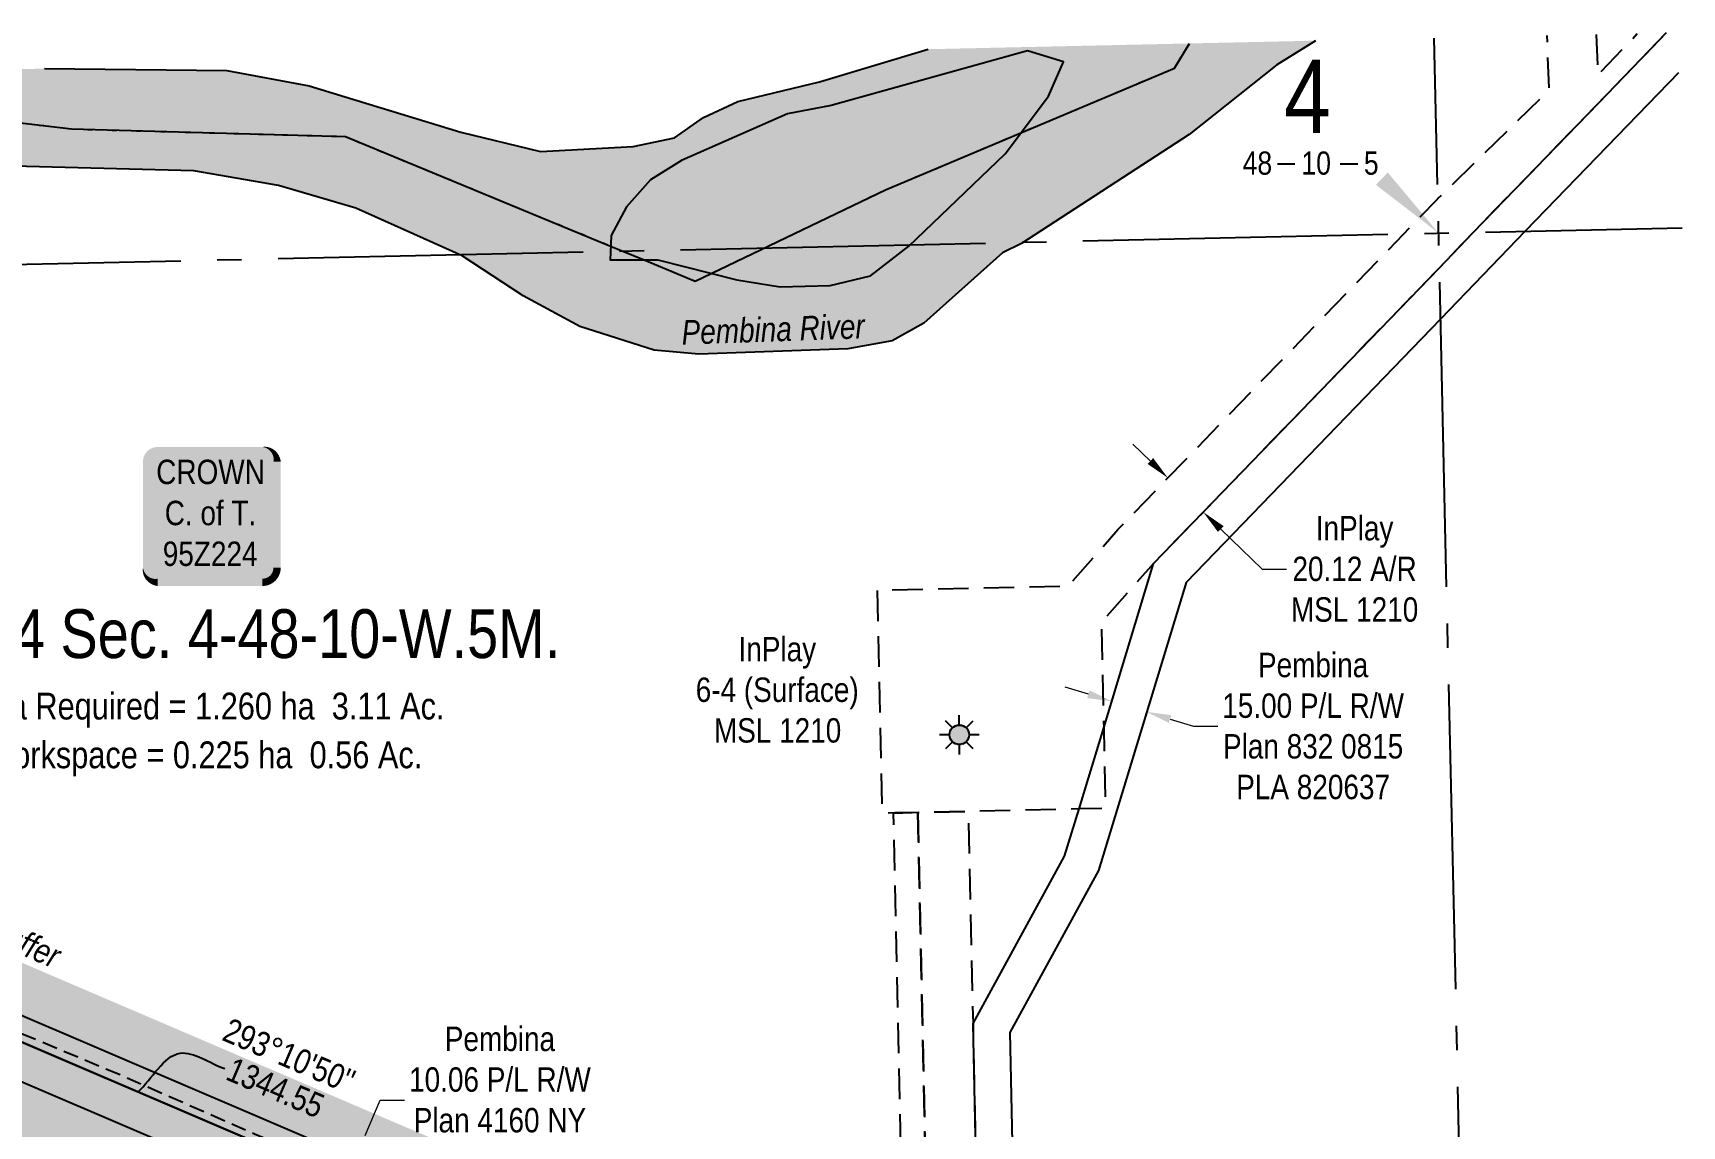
# Model space of a CAD drawing. Extents: x 601495 to 607119, y 5883555 to 5886722.
# Drawn here: x 606290 to 606966, y 5885612 to 5886060 of the extents above; entities that cross this region are included whole.
import ezdxf
from ezdxf.enums import TextEntityAlignment as Align

# ---------------------------------------------------------------- set-up
doc = ezdxf.new("R2010")
doc.units = 0
doc.header["$LTSCALE"] = 5
doc.header["$PDMODE"] = 34
doc.header["$PDSIZE"] = 0.03
for name, pattern in [('foc-ACCESSROAD', [3.75, 2.5, -1.25]), ('foc-FLOWLINE', [3.75, 2.5, -1.25]), ('foc-QUARTERLINE', [33, 25, -3, 2, -3]), ('foc-WHEELTRACKS', [2, 0.4, -1.6]), ('UG_PIPE', [1.875, 1.25, -0.625])]:
    doc.linetypes.add(name, pattern=pattern)
doc.layers.get('Defpoints').update_dxf_attribs({"color": 9})
for name, color, linetype in [('10', 1, 'Continuous'), ('9', 3, 'Continuous'), ('AS-OWNER', 7, 'Continuous'), ('AS-PIPE-UG', 44, 'UG_PIPE'), ('C-SYMBOL', 7, 'Continuous'), ('F-AR', 190, 'foc-ACCESSROAD'), ('F-EZE', 190, 'foc-FLOWLINE'), ('F-RW', 190, 'Continuous'), ('F-WS', 190, 'foc-ACCESSROAD'), ('F-WS-S', 8, 'Continuous'), ('L-AREAREQUIRED', 7, 'Continuous'), ('L-AREAWORK', 5, 'Continuous'), ('L-BD', 7, 'Continuous'), ('L-QSEC', 8, 'foc-QUARTERLINE'), ('L-SECLBL', 7, 'Continuous'), ('P-BUFFER-H 30m', 51, 'Continuous'), ('P-FNC BUFFER-T', 40, 'Continuous'), ('P-PROPOSED', 10, 'Continuous'), ('P-PROPOSED-H', 21, 'Continuous'), ('T-CREEK', 160, 'Continuous'), ('T-WATER-H', 133, 'Continuous'), ('T-WATER-P3', 160, 'foc-WHEELTRACKS'), ('T-WATER-T', 170, 'Continuous')]:
    doc.layers.add(name, color=color, linetype=linetype)
for name, color, linetype, lineweight in [('F-AR-T', 190, 'Continuous', 9), ('F-RW-T', 190, 'Continuous', 9), ('F-WS-T', 190, 'Continuous', 9)]:
    doc.layers.add(name, color=color, linetype=linetype, lineweight=lineweight)
doc.styles.add('100L', font='ARIALN.TTF', dxfattribs={"height": 11})
doc.styles.add('175L', font='ARIALN.TTF', dxfattribs={"height": 20})
doc.styles.add('80', font='ARIALN.TTF', dxfattribs={"height": 10})
doc.styles.add('80CG', font='ARIALN.TTF', dxfattribs={"height": 10})
doc.styles.add('80L', font='ARIALN.TTF', dxfattribs={"height": 10})
doc.styles.add('foc-LtypeFont', font='ARIALN.TTF', dxfattribs={"height": 7.35})
doc.styles.add('SIMPLEX', font='ARIALN.TTF')
doc.linetypes.add('foc-TOPO-flowdirection-NOLINE', pattern='A,0,[">",foc-LtypeFont,S=0.3,R=0,X=0,Y=-0.945],-20,[">",foc-LtypeFont,S=0.3,R=0,X=0,Y=-0.945],0', length=20)
doc.dimstyles.new('Compass 5 000', dxfattribs={"dimscale": 5, "dimtxt": 9, "dimasz": 2, "dimexe": 0.2, "dimexo": 0.0625, "dimgap": 0.5, "dimtad": 0, "dimtih": 1, "dimtoh": 1, "dimzin": 0, "dimdsep": 46, "dimtxsty": '80CG', "dimcen": 0.1, "dimse1": 1, "dimse2": 1, "dimclrd": 256, "dimclrt": 256, "dimaunit": 1, "dimadec": 4, "dimazin": 0, "dimtfac": 0.06, "dimtofl": 0, "dimtmove": 0, "dimatfit": 1, "dimfxl": 0.2, "dimtolj": 1, "dimtzin": 0, "dimlwd": -1, "dimarcsym": 0})

# ---------------------------------------------------------------- blocks, each defined once
blk = doc.blocks.new('L-SECLBL')
at = {"layer": '9', "color": 7}
for p, q in [((-5.08, -27.83), (-12.29, -27.83)), ((20.7, -27.83), (13.5, -27.83))]:
    blk.add_line(p, q, dxfattribs=at)
at = {"layer": '10', "color": 2, "style": 'SIMPLEX'}
blk.add_attdef('SEC', text='', height=30, dxfattribs=at).set_placement((0, 0), align=Align.MIDDLE)
at = {"layer": '10', "color": 5, "style": '80L'}
blk.add_attdef('TWP', text='', height=9.5, dxfattribs=at).set_placement((-14.43, -27.37), align=Align.MIDDLE_RIGHT)
blk.add_attdef('RGE', text='', height=9.5, dxfattribs=at).set_placement((3.62, -27.37), align=Align.MIDDLE_CENTER)
blk.add_attdef('MER', text='', height=9.5, dxfattribs=at).set_placement((23.17, -27.37), align=Align.MIDDLE_LEFT)
blk = doc.blocks.new('*D414')
at = {"layer": 'Defpoints', "color": 0, "transparency": 16777216}
for p in [(606420.79, 5885599.93), (606422.47, 5885599.21), (606416.84, 5885590.68)]:
    blk.add_point(p, dxfattribs=at)
at = {"layer": 'F-RW-T', "transparency": 16777216}
for p, q in [((606426.39, 5885608.41), (606432.58, 5885622.88)), ((606432.58, 5885622.88), (606442.58, 5885622.88)), ((606414.59, 5885580.77), (606410.66, 5885571.57))]:
    blk.add_line(p, q, dxfattribs=at)
for points in [[(606424.86, 5885609.06), (606427.93, 5885607.75), (606422.47, 5885599.21)], [(606413.05, 5885581.42), (606416.12, 5885580.11), (606418.51, 5885589.96)]]:
    blk.add_solid(points, dxfattribs=at)
at = {"layer": 'F-RW-T', "transparency": 16777216, "insert": (606481.66, 5885622.88), "char_height": 10, "attachment_point": 5, "style": '80CG'}
blk.add_mtext('\\A1;Pembina\\P10.06 P/L R/W\\PPlan 4160 NY\\PPLA 2184', dxfattribs=at)
blk = doc.blocks.new('*D415')
at = {"layer": 'Defpoints', "color": 0, "transparency": 16777216}
for p in [(606755.51, 5885877.9), (606753.25, 5885875.56), (606767.73, 5885861.57)]:
    blk.add_point(p, dxfattribs=at)
at = {"layer": 'F-AR-T', "transparency": 16777216}
for p, q in [((606748.32, 5885884.84), (606741.13, 5885891.79)), ((606777.17, 5885856.96), (606794.13, 5885840.57)), ((606794.13, 5885840.57), (606804.13, 5885840.57))]:
    blk.add_line(p, q, dxfattribs=at)
for points in [[(606749.47, 5885886.04), (606747.16, 5885883.65), (606755.51, 5885877.9)], [(606778.33, 5885858.15), (606776.02, 5885855.76), (606769.98, 5885863.91)]]:
    blk.add_solid(points, dxfattribs=at)
at = {"layer": 'F-AR-T', "transparency": 16777216, "insert": (606832.03, 5885840.57), "char_height": 10, "attachment_point": 5, "style": '80CG'}
blk.add_mtext('\\A1;InPlay\\P20.12 A/R\\PMSL 1210', dxfattribs=at)
blk = doc.blocks.new('*U426')
h = blk.add_hatch(color=255)
edge = h.paths.add_edge_path()
edge.add_line((-21.5, -28.5), (21.5, -28.5))
edge.add_arc((21.5, -22.5), 6, 270, 360)
edge.add_line((27.5, -22.5), (27.5, 21))
edge.add_arc((21.5, 21), 6, 0, 90)
edge.add_line((21.5, 27), (-21.5, 27))
edge.add_arc((-21.5, 21), 6, 90, 180)
edge.add_line((-27.5, 21), (-27.5, -22.5))
edge.add_arc((-21.5, -22.5), 6, 180, 270)
at = {"color": 14, "flags": 128}
blk.add_lwpolyline([(-21.5, -28.5, 3, 3, 0), (21.5, -28.5, 3, 3, 0.414214), (27.5, -22.5, 3, 3, 0), (27.5, 21, 3, 0, 0.414214), (21.5, 27, 0, 0, 0), (-21.5, 27, 0, 0, 0.414214), (-27.5, 21, 0, 0, 0), (-27.5, -22.5, 0, 3, 0.414214)], format="xyseb", close=True, dxfattribs=at)
blk.add_lwpolyline([(22.65, -16.25, 0, 7.5, 0), (0, 0, 0, 0, 0)], format="xyseb", dxfattribs=at)
at = {"color": 14, "style": '80'}
blk.add_attdef('ENTER_TEXT_001', (-26.85, -4.92), '', height=10, dxfattribs=at)
blk = doc.blocks.new('GAS')
h = blk.add_hatch(color=255)
h.dxf.hatch_style = 1
edge = h.paths.add_edge_path()
edge.add_arc((0, 0), 0.9, 0, 360)
for p, q in [((0, 0.81), (0, 1.62)), ((-0.81, 0), (-1.62, 0)), ((-0.57, 0.57), (-1.14, 1.14)), ((0.57, 0.57), (1.14, 1.14)), ((1.62, 0), (0.81, 0)), ((-0.57, -0.57), (-1.14, -1.14)), ((0, -0.81), (0, -1.62)), ((1.14, -1.14), (0.57, -0.57))]:
    blk.add_line(p, q)
blk.add_circle((0, 0), 0.8)
blk = doc.blocks.new('*D428')
at = {"layer": 'Defpoints', "color": 0, "transparency": 16777216}
for p in [(606736.19, 5885798.58), (606750.53, 5885794.22), (606746.8, 5885781.97)]:
    blk.add_point(p, dxfattribs=at)
at = {"layer": 'F-RW-T', "transparency": 16777216}
for p, q in [((606722.9, 5885789.23), (606713.33, 5885792.14)), ((606756.37, 5885779.06), (606765.94, 5885776.15)), ((606765.94, 5885776.15), (606775.94, 5885776.15))]:
    blk.add_line(p, q, dxfattribs=at)
for points in [[(606723.38, 5885790.83), (606722.41, 5885787.64), (606732.47, 5885786.33)], [(606756.86, 5885780.66), (606755.89, 5885777.47), (606746.8, 5885781.97)]]:
    blk.add_solid(points, dxfattribs=at)
at = {"layer": 'F-RW-T', "transparency": 16777216, "insert": (606815.03, 5885776.15), "char_height": 10, "attachment_point": 5, "style": '80CG'}
blk.add_mtext('\\A1;Pembina\\P15.00 P/L R/W\\PPlan 832 0815\\PPLA 820637', dxfattribs=at)

msp = doc.modelspace()

# ---------------------------------------------------------------- hatches: boundary and pattern name
at = {"layer": 'P-BUFFER-H 30m'}
h = msp.add_hatch(color=256, dxfattribs=at)
h.dxf.hatch_style = 1
edge = h.paths.add_edge_path()
edge.add_line((606685.606, 5885168.999), (606678.468, 5885491.845))
edge.add_arc((606648.487, 5885491.182), 29.988, 1.2667, 66.81926)
edge.add_line((606660.291, 5885518.749), (606065.276, 5885773.536))
edge.add_line((606065.276, 5885773.536), (606067.094, 5885691.204))
edge.add_line((606067.094, 5885691.204), (606609.203, 5885459.071))
edge.add_line((606609.203, 5885459.071), (606615.651, 5885167.449))
edge.add_line((606615.651, 5885167.449), (606685.606, 5885168.999))
at = {"layer": 'P-PROPOSED-H'}
h = msp.add_hatch(color=256, dxfattribs=at)
h.dxf.hatch_style = 1
h.paths.add_polyline_path([(606066.003, 5885740.603), (606648.487, 5885491.182), (606655.626, 5885168.334), (606645.632, 5885168.113), (606638.757, 5885479.037), (606066.367, 5885724.136)])
at = {"layer": 'T-WATER-H'}
h = msp.add_hatch(color=256, dxfattribs=at)
h.dxf.hatch_style = 1
h.paths.add_polyline_path([(606596.579, 5885956.278), (606617.097, 5885956.8), (606633.642, 5885960.821), (606649.262, 5885972.972), (606688.803, 5886010.823), (606706.5, 5886034.383), (606712.727, 5886048.498), (606697.997, 5886052.934), (606617.39, 5886030.558), (606599.531, 5886027.115), (606556.127, 5886008.101), (606543.329, 5886000.055), (606533.548, 5885989.026), (606527.228, 5885977.261), (606526.929, 5885970.312), (606526.797, 5885967.26), (606546.376, 5885967.291), (606578.79, 5885959.12)], flags=16)
h.paths.add_polyline_path([(606294.938, 5886045.696), (606086.957, 5886041.126), (606199.295, 5886007.206), (606217.588, 5886004.55), (606277.016, 5886005.879), (606356.171, 5886003.791), (606390.916, 5885997.816), (606422.544, 5885988.502), (606466.212, 5885968.992), (606491.152, 5885952.521), (606514.352, 5885939.966), (606544.894, 5885930.277), (606563.135, 5885928.632), (606624.27, 5885930.794), (606642.427, 5885934.13), (606655.477, 5885941.354), (606687.738, 5885970.143), (606695.447, 5885973.976), (606764.162, 5886018.727), (606800.11, 5886047.226), (606815.991, 5886057.147), (606657.148, 5886053.656), (606612.697, 5886040.301), (606579.251, 5886032.258), (606565.123, 5886025.673), (606553.281, 5886017.34), (606536.253, 5886013.789), (606498.258, 5886011.712), (606465.571, 5886019.596), (606403.494, 5886038.657), (606369.698, 5886044.875)])
h.paths.add_polyline_path([(605306.963, 5886023.454), (604966.573, 5886015.727), (604998.009, 5886009.987), (605073.169, 5886002.762), (605195.083, 5886002.701), (605233.22, 5886007.006)])
h = msp.add_hatch(color=256, dxfattribs=at)
h.dxf.hatch_style = 1
h.paths.add_polyline_path([(606596.579, 5885956.278), (606617.097, 5885956.8), (606633.642, 5885960.821), (606649.262, 5885972.972), (606688.803, 5886010.823), (606706.5, 5886034.383), (606712.727, 5886048.498), (606697.997, 5886052.934), (606617.39, 5886030.558), (606599.531, 5886027.115), (606556.127, 5886008.101), (606543.329, 5886000.055), (606533.548, 5885989.026), (606527.228, 5885977.261), (606526.929, 5885970.312), (606526.797, 5885967.26), (606546.376, 5885967.291), (606578.79, 5885959.12)])

# ---------------------------------------------------------------- linework, layer by layer
at = {"layer": 'AS-PIPE-UG', "flags": 128}
msp.add_lwpolyline([(606679.243, 5885481.945), (606675.412, 5885483.879), (606669.75, 5885486.153), (606654.429, 5885492.951), (606636.669, 5885500.009), (606619.746, 5885507.168), (606594.764, 5885518.344), (606582.739, 5885522.686), (606561.363, 5885532.244), (606541.546, 5885540.615), (606495.429, 5885560.385), (606449.797, 5885579.775), (606380.993, 5885608.928), (606325.942, 5885633.135), (606256.673, 5885662.136), (606194.25, 5885688.841), (606156.554, 5885705.359), (606115.807, 5885723.609), (606070.773, 5885743.253), (606043.598, 5885755.203), (606002.536, 5885772.727), (605986.788, 5885778.875), (605970.935, 5885786.086), (605955.122, 5885792.936), (605947.991, 5885795.63), (605942.477, 5885796.444), (605935.315, 5885796.823), (605911.915, 5885796.151), (605888.883, 5885795.589), (605849.008, 5885794.449), (605831.991, 5885794.342), (605804.305, 5885793.571), (605778.765, 5885793.916), (605758.08, 5885793.337), (605737.371, 5885792.568), (605707.675, 5885791.716), (605683.368, 5885791.224), (605662.287, 5885790.736), (605630.713, 5885789.409), (605602.691, 5885788.92), (605579.114, 5885788.735), (605559.442, 5885788.752), (605531.88, 5885788.715), (605498.401, 5885787.582), (605445.699, 5885786.669), (605431.454, 5885786.797), (605406.77, 5885785.96), (605370.868, 5885785.265), (605345.916, 5885784.681), (605310.355, 5885783.259), (605269.91, 5885782.083), (605238.541, 5885781.16), (605193.655, 5885780.882), (605172.241, 5885780.326), (605158.29, 5885780.794), (605144.131, 5885780.482), (605133.425, 5885780.772), (605117.879, 5885780.35), (605102.062, 5885779.899), (605093.963, 5885779.874), (605088.873, 5885779.856), (605086.673, 5885776.764), (605086.85, 5885774.498), (605086.141, 5885769.201)], dxfattribs=at)
at = {"layer": 'F-AR', "flags": 128}
msp.add_lwpolyline([(606686.484, 5885169.018), (606665.619, 5885168.556), (606658.581, 5885486.86), (606652.967, 5885740.767), (606673.647, 5885741.22), (606675.598, 5885654.256), (606679.105, 5885489.546), (606679.352, 5885478.511), (606686.237, 5885179.77), (606686.484, 5885169.018)], close=True, dxfattribs=at)
at = {"layer": 'F-EZE', "flags": 128}
msp.add_lwpolyline([(606652.967, 5885740.767), (606658.337, 5885497.903), (606648.243, 5885502.226), (606642.973, 5885740.547), (606652.967, 5885740.767)], close=True, dxfattribs=at)
at = {"layer": 'F-RW'}
for points in [[(606964.82, 5886044.01), (606901.996, 5885979.047), (606867.25, 5885942.978), (606762.929, 5885835.04), (606727.049, 5885716.955), (606690.669, 5885650.572), (606694.241, 5885483.076), (606694.488, 5885472.04), (606679.352, 5885478.511), (606679.105, 5885489.546), (606675.598, 5885654.256), (606713.162, 5885722.801), (606719.062, 5885742.217), (606729.182, 5885775.521), (606749.644, 5885842.861), (606866.781, 5885964.059), (606880.694, 5885978.581), (606932.115, 5886031.673), (606959.793, 5886060.307)], [(606924.109, 5885373.16), (606066.003, 5885740.603), (606065.76, 5885751.646), (606928.067, 5885382.404)]]:
    msp.add_lwpolyline(points, dxfattribs=at)
at = {"layer": 'F-WS', "flags": 128}
for points in [[(606959.793, 5886060.307), (606932.115, 5886031.673), (606880.694, 5885978.581), (606866.781, 5885964.059), (606749.644, 5885842.861), (606728.235, 5885818.678), (606729.182, 5885775.521), (606729.908, 5885742.455), (606719.062, 5885742.217), (606673.647, 5885741.22), (606653.521, 5885740.779), (606643.518, 5885740.559), (606638.442, 5885740.448), (606636.434, 5885831.915), (606714.647, 5885833.632), (606735.022, 5885856.699), (606852.209, 5885977.955), (606866.15, 5885992.376), (606866.331, 5885992.561), (606911.782, 5886036.878), (606910.963, 5886059.234)], [(606931.091, 5886059.677), (606931.703, 5886042.995), (606947.901, 5886060.046)]]:
    msp.add_lwpolyline(points, dxfattribs=at)
at = {"layer": 'L-QSEC'}
for p, q in [((606884.633, 5885173.408), (606864.684, 5886058.217)), ((606060.85, 5885960.565), (606966.265, 5885980.463))]:
    msp.add_line(p, q, dxfattribs=at)
at = {"layer": 'L-SECLBL', "flags": 128}
msp.add_lwpolyline([(606866.464, 5885978.269, 0, 6.997, 0), (606843.198, 5886000.576, 0, 0, 0)], format="xyseb", dxfattribs=at)
at = {"layer": 'P-PROPOSED', "flags": 128}
msp.add_lwpolyline([(606066.003, 5885740.603), (606648.487, 5885491.182), (606655.626, 5885168.334), (606645.632, 5885168.113), (606638.757, 5885479.037), (606066.367, 5885724.136)], close=True, dxfattribs=at)
at = {"layer": 'T-CREEK', "flags": 128}
for points in [[(606815.991, 5886057.147), (606800.11, 5886047.226), (606764.162, 5886018.727), (606695.447, 5885973.976), (606687.738, 5885970.143), (606655.477, 5885941.354), (606642.427, 5885934.13), (606624.27, 5885930.794), (606563.135, 5885928.632), (606544.894, 5885930.277), (606514.352, 5885939.966), (606491.152, 5885952.521), (606466.212, 5885968.992), (606422.544, 5885988.502), (606390.916, 5885997.816), (606356.171, 5886003.791), (606277.016, 5886005.879), (606217.588, 5886004.55), (606199.295, 5886007.206), (606086.957, 5886041.126)], [(606294.938, 5886045.696), (606369.698, 5886044.875), (606403.494, 5886038.657), (606465.571, 5886019.596), (606498.258, 5886011.712), (606536.253, 5886013.789), (606553.281, 5886017.34), (606565.123, 5886025.673), (606579.251, 5886032.258), (606612.697, 5886040.301), (606657.148, 5886053.656)]]:
    msp.add_lwpolyline(points, dxfattribs=at)
at = {"layer": 'T-CREEK', "linetype": 'foc-TOPO-flowdirection-NOLINE', "flags": 128}
msp.add_lwpolyline([(606175.177, 5886043.064), (606199.972, 5886033.466), (606306.014, 5886020.99), (606418.293, 5886017.872), (606527.043, 5885972.954), (606540.773, 5885967.282), (606561.761, 5885958.613), (606568.318, 5885961.76), (606639.733, 5885996.04), (606695.26, 5886019.42), (606758.25, 5886045.942), (606764.292, 5886056.011)], dxfattribs=at)
at = {"layer": 'T-CREEK', "flags": 128}
msp.add_lwpolyline([(606596.579, 5885956.278), (606617.097, 5885956.8), (606633.642, 5885960.821), (606649.262, 5885972.972), (606688.803, 5886010.823), (606706.5, 5886034.383), (606712.727, 5886048.498), (606697.997, 5886052.934), (606617.39, 5886030.558), (606599.531, 5886027.115), (606556.127, 5886008.101), (606543.329, 5886000.055), (606533.548, 5885989.026), (606527.228, 5885977.261), (606526.929, 5885970.312), (606526.797, 5885967.26), (606546.376, 5885967.291), (606578.79, 5885959.12), (606596.579, 5885956.278)], close=True, dxfattribs=at)
at = {"layer": 'T-WATER-P3', "flags": 128}
msp.add_lwpolyline([(606175.177, 5886043.064), (606199.972, 5886033.466), (606306.014, 5886020.99), (606418.293, 5886017.872), (606527.043, 5885972.954), (606540.773, 5885967.282), (606561.761, 5885958.613), (606568.318, 5885961.76), (606639.733, 5885996.04), (606695.26, 5886019.42), (606758.25, 5886045.942), (606764.292, 5886056.011)], dxfattribs=at)

# ---------------------------------------------------------------- block references
at = {"layer": 'AS-OWNER', "color": 4}
ref = msp.add_blockref('*U426', (606362.81, 5885863.603), dxfattribs=at)
ref.add_attrib('ENTER_TEXT_001', 'CROWN', (606340.75, 5885875.376), dxfattribs={"layer": '0', "color": 14, "height": 10, "style": '80'})
ref.add_attrib('ENTER_TEXT_002', 'C. of T.', (606344.246, 5885858.532), dxfattribs={"layer": '0', "color": 14, "height": 10, "style": '80'})
ref.add_attrib('ENTER_TEXT_003', '95Z224', (606343.438, 5885841.824), dxfattribs={"layer": '0', "color": 14, "height": 10, "style": '80'})
at = {"layer": 'F-WS-S', "color": 3, "xscale": 4.999999999999933, "yscale": 4.999999999999933, "zscale": 4.999999999999933}
msp.add_blockref('GAS', (606669.98, 5885772.617), dxfattribs=at)
at = {"layer": 'L-SECLBL', "color": 1}
msp.add_blockref('L-SECLBL', (606812.672, 5886034.345), dxfattribs=at).add_auto_attribs({'SEC': '4', 'TWP': '48', 'RGE': '10', 'MER': '5'})

# ---------------------------------------------------------------- texts
at = {"layer": 'C-SYMBOL', "color": 3, "style": '175L'}
msp.add_text('S.W.1/4 Sec. 4-48-10-W.5M.', height=19.99202, dxfattribs=at).set_placement((606360.033, 5885798.079), align=Align.BOTTOM_CENTER)
at = {"layer": 'F-WS-T', "insert": (606561.676, 5885812.744), "char_height": 9.99597, "attachment_point": 1, "style": '80L'}
msp.add_mtext_dynamic_manual_height_columns('\\pi17.79535,t127.75102;InPlay\\P\\pi0.25467,t110.21034;6-4 (Surface)\\P\\pi7.72097,t117.67664;MSL 1210', width=66.22637, gutter_width=49.98, heights=[0], dxfattribs=at)
at = {"layer": 'L-AREAREQUIRED', "color": 5, "style": '100L'}
msp.add_text('Area Required = 1.260 ha  3.11 Ac.', height=10.99561, dxfattribs=at).set_placement((606360.033, 5885775.588), align=Align.BOTTOM_CENTER)
at = {"layer": 'L-AREAWORK', "color": 5, "style": '100L'}
msp.add_text('Workspace = 0.225 ha  0.56 Ac.', height=10.99561, dxfattribs=at).set_placement((606360.033, 5885755.596), align=Align.BOTTOM_CENTER)
at = {"layer": 'L-BD', "style": '80L'}
for s, height, p in [("293°10'50''", 9.99601, (606395.273, 5885641.069)), ('1344.55', 9.996, (606389.666, 5885627.974))]:
    msp.add_text(s, height=height, rotation=336.8193, dxfattribs=at).set_placement(p, align=Align.MIDDLE)
at = {"layer": 'P-FNC BUFFER-T', "insert": (606226.697, 5885718.369), "char_height": 9.98762, "attachment_point": 1, "rotation": 336.819167, "style": '80L'}
msp.add_mtext_dynamic_manual_height_columns('{\\fArial Narrow|b0|i1|c0|p34;30m FNC Buffer}', width=83.74787, gutter_width=49.98, heights=[0], dxfattribs=at)
at = {"layer": 'T-WATER-T', "insert": (606555.944, 5885942.503), "char_height": 9.99597, "attachment_point": 1, "rotation": 2.0248, "style": '80L'}
msp.add_mtext_dynamic_manual_height_columns('{\\fArial Narrow|b0|i1|c0|p34;Pembina River}', width=76.18829, gutter_width=49.98, heights=[0], dxfattribs=at)

# ---------------------------------------------------------------- dimensions: what is measured, and where the dimension line sits
at = {"layer": 'F-AR-T'}
dim = msp.add_linear_dim(base=(606755.507, 5885877.895), p1=(606767.728, 5885861.572), p2=(606753.252, 5885875.562), angle=135.977671, text='InPlay\\P20.12 A/R\\PMSL 1210', dimstyle='Compass 5 000', dxfattribs=at)
dim.commit()
dim.dimension.update_dxf_attribs({"geometry": '*D415', "text_midpoint": (606832.031, 5885840.57), "dimtype": 161})
at = {"layer": 'F-RW-T'}
dim = msp.add_aligned_dim(p1=(606736.189, 5885798.581), p2=(606750.527, 5885794.224), distance=-12.808, text='Pembina\\P15.00 P/L R/W\\PPlan 832 0815\\PPLA 820637', dimstyle='Compass 5 000', dxfattribs=at)
dim.commit()
dim.dimension.update_dxf_attribs({"geometry": '*D428', "text_midpoint": (606815.026, 5885776.155)})
dim = msp.add_linear_dim(base=(606422.465, 5885599.21), p1=(606416.841, 5885590.68), p2=(606420.792, 5885599.925), angle=66.862487, text='Pembina\\P10.06 P/L R/W\\PPlan 4160 NY\\PPLA 2184', dimstyle='Compass 5 000', dxfattribs=at)
dim.commit()
dim.dimension.update_dxf_attribs({"geometry": '*D414', "text_midpoint": (606481.664, 5885622.876), "dimtype": 161})

# ---------------------------------------------------------------- leaders
at = {"layer": 'L-BD', "path_type": 1}
msp.add_leader([(606333.229, 5885626.176), (606350.516, 5885642.076), (606368.837, 5885635.782)], dimstyle='Compass 5 000', override={"dimgap": 0.5, "dimtad": 0}, dxfattribs=at)

doc.saveas('drawing.dxf')
